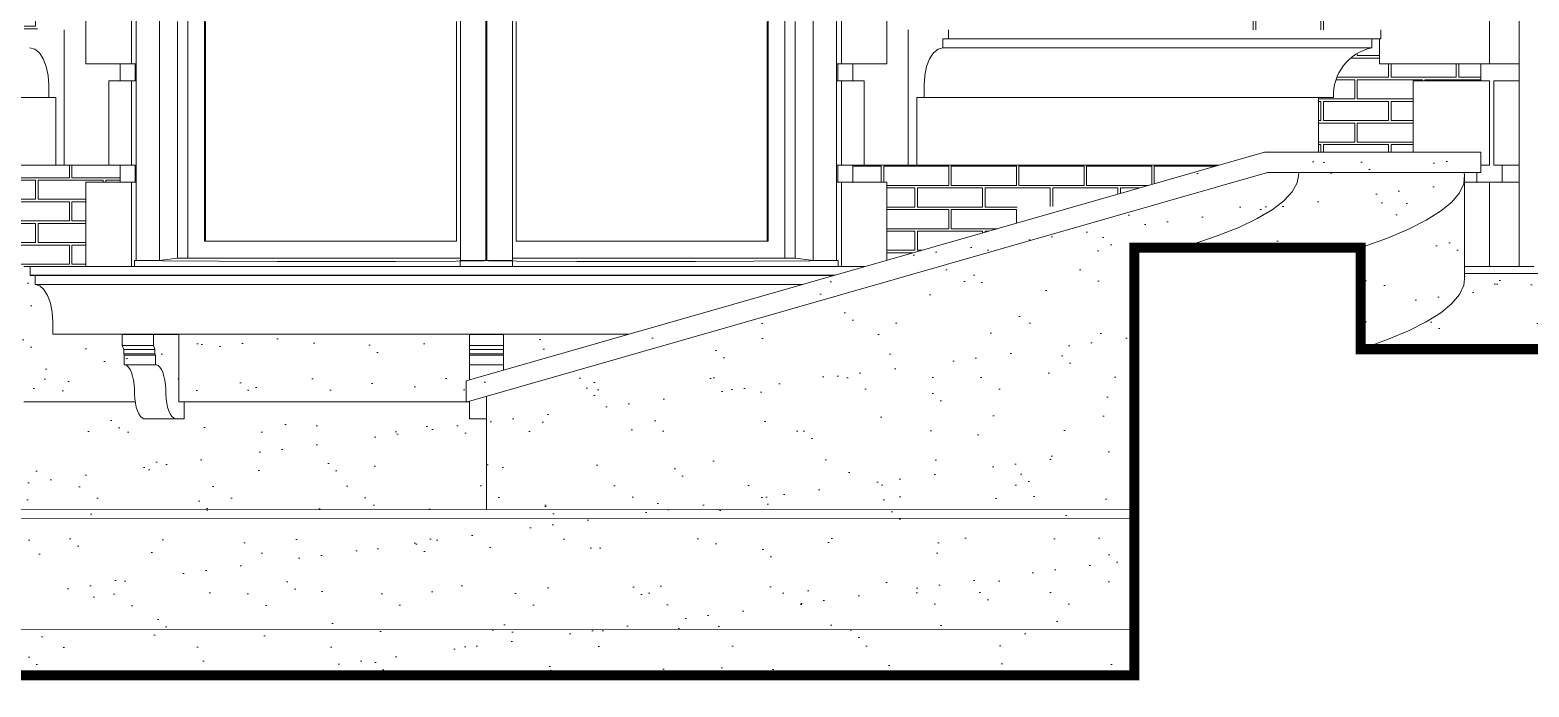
# Model space of a CAD drawing. Header units: millimetres. Extents: x 1177761 to 1329492, y 746793 to 827002.
# Drawn here: x 1205468 to 1209900, y 810481 to 812425 of the extents above; entities that cross this region are included whole.
import ezdxf

# ---------------------------------------------------------------- set-up
doc = ezdxf.new("R2010")
doc.units = ezdxf.units.MM
doc.layers.add('wall', color=5, linetype='Continuous', lineweight=30)

msp = doc.modelspace()

# ---------------------------------------------------------------- hatches: boundary and pattern name
at = {"layer": 'wall', "lineweight": 20, "ltscale": 2}
h = msp.add_hatch(dxfattribs=at)
h.set_pattern_fill('AR18', color=251, scale=20, style=0)
h.set_pattern_definition([(0, (-270908.16, 1431884.34), (100, 64), [192.5, -7.5]), (0, (-271008.16, 1431891.84), (100, 64), [192.5, -7.5]), (90, (-270908.16, 1431884.34), (-100, 64), [-71.5, 56.5]), (90, (-270915.66, 1431884.34), (-100, 64), [-71.5, 56.5])])
h.paths.add_polyline_path([(1205633.5, 811974.8), (1205734.2, 811974.8), (1205734.2, 812024.8), (1205700.7, 812024.8), (1204077.5, 812024.8), (1204040, 812024.8), (1204040, 811974.8), (1204177.5, 811974.8), (1204177.5, 811727.8), (1205633.5, 811727.8)])
h.paths.add_polyline_path([(1204639, 812974.8), (1204673.2, 812974.8), (1204673.2, 813024.8), (1204601.4, 813024.8), (1204601.4, 813274.8), (1204673.2, 813274.8), (1204673.2, 813324.8), (1204639, 813324.8), (1204639, 813574.8), (1204673.2, 813574.8), (1204673.2, 813624.8), (1204601.4, 813624.8), (1204601.4, 813874.8), (1204673.2, 813874.8), (1204673.2, 813924.8), (1204639, 813924.8), (1204639, 814174.8), (1204673.2, 814174.8), (1204673.2, 814224.8), (1204601.4, 814224.8), (1204601.4, 814474.8), (1204673.2, 814474.8), (1204673.2, 814524.8), (1204639, 814524.8), (1204639, 814774.8), (1204673.2, 814774.8), (1204673.2, 814824.8), (1204601.4, 814824.8), (1204601.4, 814924.8), (1204676.6, 814924.8), (1204719.4, 814924.8), (1204719.4, 812424.8), (1204727.9, 812424.8), (1204735.1, 812424.8), (1204735.1, 812442.2), (1204760.1, 812443.7), (1204760.1, 814924.8), (1204787.7, 814924.8), (1204893.4, 814924.8), (1205266.9, 814924.8), (1205408.1, 814924.8), (1205451, 814924.8), (1205451, 812424.8), (1205451.8, 812424.8), (1205490.5, 812424.8), (1205490.5, 812674.8), (1205503, 812674.8), (1205503, 812724.8), (1205490.5, 812724.8), (1205490.5, 812974.8), (1205503, 812974.8), (1205503, 813024.8), (1205490.5, 813024.8), (1205490.5, 813274.8), (1205503, 813274.8), (1205503, 813324.8), (1205490.5, 813324.8), (1205490.5, 813574.8), (1205503, 813574.8), (1205503, 813624.8), (1205490.5, 813624.8), (1205490.5, 813874.8), (1205503, 813874.8), (1205503, 813924.8), (1205490.5, 813924.8), (1205490.5, 814174.8), (1205503, 814174.8), (1205503, 814224.8), (1205490.5, 814224.8), (1205490.5, 814474.8), (1205503, 814474.8), (1205503, 814524.8), (1205490.5, 814524.8), (1205490.5, 814774.8), (1205503, 814774.8), (1205503, 814824.8), (1205490.5, 814824.8), (1205490.5, 814924.8), (1205620.3, 814924.8), (1205633.5, 814924.8), (1205767.9, 814924.8), (1205767.9, 814724.8), (1205782, 814724.8), (1205782, 814999.8), (1203927.2, 814999.8), (1203927.2, 814924.8), (1204177.5, 814924.8), (1204177.5, 814724.8), (1204040, 814724.8), (1204040, 814674.8), (1204077.5, 814674.8), (1204077.5, 814424.8), (1204040, 814424.8), (1204040, 814374.8), (1204177.5, 814374.8), (1204177.5, 814124.8), (1204040, 814124.8), (1204040, 814074.8), (1204077.5, 814074.8), (1204077.5, 813824.8), (1204040, 813824.8), (1204040, 813774.8), (1204177.5, 813774.8), (1204177.5, 813524.8), (1204040, 813524.8), (1204040, 813474.8), (1204077.5, 813474.8), (1204077.5, 813224.8), (1204040, 813224.8), (1204040, 813174.8), (1204177.5, 813174.8), (1204177.5, 812924.8), (1204040, 812924.8), (1204040, 812874.8), (1204077.5, 812874.8), (1204077.5, 812624.8), (1204040, 812624.8), (1204040, 812574.8), (1204177.5, 812574.8), (1204177.5, 812424.8), (1204188, 812424.8), (1204200.9, 812424.8), (1204214.9, 812424.8), (1204229.8, 812424.8), (1204245.7, 812424.8), (1204262.6, 812424.8), (1204280.5, 812424.8), (1204299.4, 812424.8), (1204319.3, 812424.8), (1204340.1, 812424.8), (1204361.9, 812424.8), (1204384.6, 812424.8), (1204408.3, 812424.8), (1204432.9, 812424.8), (1204458.4, 812424.8), (1204484.9, 812424.8), (1204512.2, 812424.8), (1204540.4, 812424.8), (1204569.5, 812424.8), (1204601.4, 812424.8), (1204601.4, 812674.8), (1204673.2, 812674.8), (1204673.2, 812724.8), (1204639, 812724.8)])
h.paths.add_polyline_path([(1205700.7, 814674.8), (1205734.2, 814674.8), (1205734.2, 814724.8), (1205633.5, 814724.8), (1205633.5, 814824.8), (1205620.3, 814824.8), (1205546.3, 814824.8), (1205546.3, 814774.8), (1205555.4, 814774.8), (1205579.4, 814774.8), (1205579.4, 814524.8), (1205555.4, 814524.8), (1205546.3, 814524.8), (1205546.3, 814474.8), (1205620.3, 814474.8), (1205645.3, 814474.8), (1205645.3, 814374.8), (1205734.2, 814374.8), (1205734.2, 814424.8), (1205700.7, 814424.8)], flags=17)
h.paths.add_polyline_path([(1205700.7, 814074.8), (1205734.2, 814074.8), (1205734.2, 814124.8), (1205633.5, 814124.8), (1205633.5, 814224.8), (1205620.3, 814224.8), (1205546.3, 814224.8), (1205546.3, 814174.8), (1205555.4, 814174.8), (1205579.4, 814174.8), (1205579.4, 813924.8), (1205555.4, 813924.8), (1205546.3, 813924.8), (1205546.3, 813874.8), (1205620.3, 813874.8), (1205645.3, 813874.8), (1205645.3, 813774.8), (1205734.2, 813774.8), (1205734.2, 813824.8), (1205700.7, 813824.8)], flags=17)
h.paths.add_polyline_path([(1205700.7, 813474.8), (1205734.2, 813474.8), (1205734.2, 813524.8), (1205633.5, 813524.8), (1205633.5, 813624.8), (1205620.3, 813624.8), (1205546.3, 813624.8), (1205546.3, 813574.8), (1205555.4, 813574.8), (1205579.4, 813574.8), (1205579.4, 813324.8), (1205555.4, 813324.8), (1205546.3, 813324.8), (1205546.3, 813274.8), (1205620.3, 813274.8), (1205645.3, 813274.8), (1205645.3, 813174.8), (1205734.2, 813174.8), (1205734.2, 813224.8), (1205700.7, 813224.8)], flags=17)
h.paths.add_polyline_path([(1205700.7, 812874.8), (1205734.2, 812874.8), (1205734.2, 812924.8), (1205633.5, 812924.8), (1205633.5, 813024.8), (1205620.3, 813024.8), (1205546.3, 813024.8), (1205546.3, 812974.8), (1205555.4, 812974.8), (1205579.4, 812974.8), (1205579.4, 812724.8), (1205555.4, 812724.8), (1205546.3, 812724.8), (1205546.3, 812674.8), (1205620.3, 812674.8), (1205645.3, 812674.8), (1205645.3, 812574.8), (1205734.2, 812574.8), (1205734.2, 812624.8), (1205700.7, 812624.8)], flags=17)
h = msp.add_hatch(dxfattribs=at)
h.set_pattern_fill('AR18', color=251, scale=20, style=0)
h.set_pattern_definition([(0, (-270908.16, 1380789.51), (100, 64), [192.5, -7.5]), (0, (-271008.16, 1380797.01), (100, 64), [192.5, -7.5]), (90, (-270908.16, 1380789.51), (-100, 64), [-71.5, 56.5]), (90, (-270915.66, 1380789.51), (-100, 64), [-71.5, 56.5])])
h.paths.add_polyline_path([(1209557.7, 814074.8), (1209595.2, 814074.8), (1209595.2, 814124.8), (1209457.7, 814124.8), (1209457.7, 814374.8), (1209595.2, 814374.8), (1209595.2, 814424.8), (1209557.7, 814424.8), (1209557.7, 814674.8), (1209595.2, 814674.8), (1209595.2, 814724.8), (1209457.7, 814724.8), (1209457.7, 814924.8), (1209707.4, 814924.8), (1209707.4, 814999.8), (1208537, 814999.8), (1208537, 814999.7), (1208387, 814999.7), (1208461.9, 814924.8), (1208768.8, 814924.8), (1208846.9, 814924.8), (1208874.5, 814924.8), (1208874.5, 814774.7), (1208915.3, 814774.7), (1208915.3, 814924.8), (1208958.3, 814924.8), (1209033.5, 814924.8), (1209033.5, 814824.8), (1208961.7, 814824.8), (1208961.7, 814774.8), (1208995.9, 814774.8), (1208995.9, 814524.8), (1208961.7, 814524.8), (1208961.7, 814474.8), (1209033.5, 814474.8), (1209033.5, 814224.8), (1208961.7, 814224.8), (1208961.7, 814174.8), (1208995.9, 814174.8), (1208995.9, 813924.8), (1208961.7, 813924.8), (1208961.7, 813874.8), (1209033.5, 813874.8), (1209033.5, 813624.8), (1208961.7, 813624.8), (1208961.7, 813574.8), (1208995.9, 813574.8), (1208995.9, 813324.8), (1208961.7, 813324.8), (1208961.7, 813274.8), (1209033.5, 813274.8), (1209033.5, 813024.8), (1208961.7, 813024.8), (1208961.7, 812974.8), (1208995.9, 812974.8), (1208995.9, 812724.8), (1208961.7, 812724.8), (1208961.7, 812674.8), (1209033.5, 812674.8), (1209033.5, 812424.8), (1209035.4, 812424.8), (1209065.4, 812424.8), (1209094.5, 812424.8), (1209122.7, 812424.8), (1209150.1, 812424.8), (1209176.5, 812424.8), (1209202, 812424.8), (1209226.6, 812424.8), (1209250.3, 812424.8), (1209273, 812424.8), (1209294.8, 812424.8), (1209315.6, 812424.8), (1209335.5, 812424.8), (1209354.4, 812424.8), (1209372.3, 812424.8), (1209389.2, 812424.8), (1209405.2, 812424.8), (1209420.1, 812424.8), (1209434, 812424.8), (1209446.9, 812424.8), (1209457.7, 812424.8), (1209457.7, 812574.8), (1209595.2, 812574.8), (1209595.2, 812624.8), (1209557.7, 812624.8), (1209557.7, 812874.8), (1209595.2, 812874.8), (1209595.2, 812924.8), (1209457.7, 812924.8), (1209457.7, 813174.8), (1209595.2, 813174.8), (1209595.2, 813224.8), (1209557.7, 813224.8), (1209557.7, 813474.8), (1209595.2, 813474.8), (1209595.2, 813524.8), (1209457.7, 813524.8), (1209457.7, 813774.8), (1209595.2, 813774.8), (1209595.2, 813824.8), (1209557.7, 813824.8)])
h.paths.add_polyline_path([(1209557.7, 812274.8), (1209757.4, 812274.8), (1209757.4, 812324.8), (1209457.7, 812324.8), (1209457.7, 812398.5), (1209434.9, 812398.5), (1209434.9, 812372.2, 0.369873), (1209322, 812224.8), (1209308.7, 812224.8), (1209296.5, 812224.8), (1209283.3, 812224.8), (1209277.2, 812224.8), (1209277.2, 812063.5), (1209557.7, 812063.5)])
h.paths.add_polyline_path([(1208387, 811902.8), (1208557.4, 811902.8), (1208982.9, 812024.8), (1208089.7, 812024.8), (1208064.7, 812024.8), (1207934.3, 812024.8), (1207900.7, 812024.8), (1207900.7, 811974.8), (1208001.4, 811974.8), (1208001.4, 811743.4), (1208387, 811854)])
h.paths.add_polyline_path([(1208055.4, 812974.8), (1208079.6, 812974.8), (1208088.7, 812974.8), (1208088.7, 813024.8), (1208014.7, 813024.8), (1208001.4, 813024.8), (1208001.4, 812924.8), (1207900.7, 812924.8), (1207900.7, 812874.8), (1207934.3, 812874.8), (1207934.3, 812624.8), (1207900.7, 812624.8), (1207900.7, 812574.8), (1207989.6, 812574.8), (1207989.6, 812674.8), (1208014.7, 812674.8), (1208088.7, 812674.8), (1208088.7, 812724.8), (1208079.6, 812724.8), (1208055.4, 812724.8)], flags=16)
h.paths.add_polyline_path([(1208055.4, 813574.8), (1208079.6, 813574.8), (1208088.7, 813574.8), (1208088.7, 813624.8), (1208014.7, 813624.8), (1208001.4, 813624.8), (1208001.4, 813524.8), (1207900.7, 813524.8), (1207900.7, 813474.8), (1207934.3, 813474.8), (1207934.3, 813224.8), (1207900.7, 813224.8), (1207900.7, 813174.8), (1207989.6, 813174.8), (1207989.6, 813274.8), (1208014.7, 813274.8), (1208088.7, 813274.8), (1208088.7, 813324.8), (1208079.6, 813324.8), (1208055.4, 813324.8)], flags=16)
h.paths.add_polyline_path([(1208055.4, 814174.8), (1208079.6, 814174.8), (1208088.7, 814174.8), (1208088.7, 814224.8), (1208014.7, 814224.8), (1208001.4, 814224.8), (1208001.4, 814124.8), (1207900.7, 814124.8), (1207900.7, 814074.8), (1207934.3, 814074.8), (1207934.3, 813824.8), (1207900.7, 813824.8), (1207900.7, 813774.8), (1207989.6, 813774.8), (1207989.6, 813874.8), (1208014.7, 813874.8), (1208088.7, 813874.8), (1208088.7, 813924.8), (1208079.6, 813924.8), (1208055.4, 813924.8)], flags=16)
h.paths.add_polyline_path([(1208055.4, 814774.8), (1208079.6, 814774.8), (1208088.7, 814774.8), (1208088.7, 814824.8), (1208014.7, 814824.8), (1208001.4, 814824.8), (1208001.4, 814724.8), (1207900.7, 814724.8), (1207900.7, 814674.8), (1207934.3, 814674.8), (1207934.3, 814424.8), (1207900.7, 814424.8), (1207900.7, 814374.8), (1207989.6, 814374.8), (1207989.6, 814474.8), (1208014.7, 814474.8), (1208088.7, 814474.8), (1208088.7, 814524.8), (1208079.6, 814524.8), (1208055.4, 814524.8)], flags=16)
h.paths.add_polyline_path([(1208387, 814999.7), (1208237, 814999.7), (1208237, 814999.8), (1207852.6, 814999.8), (1207852.6, 814924.8), (1207867.1, 814924.8), (1208001.4, 814924.8), (1208014.7, 814924.8), (1208144.5, 814924.8), (1208144.5, 814824.8), (1208132, 814824.8), (1208132, 814774.8), (1208144.5, 814774.8), (1208144.5, 814524.8), (1208132, 814524.8), (1208132, 814474.8), (1208144.5, 814474.8), (1208144.5, 814224.8), (1208132, 814224.8), (1208132, 814174.8), (1208144.5, 814174.8), (1208144.5, 813924.8), (1208132, 813924.8), (1208132, 813874.8), (1208144.5, 813874.8), (1208144.5, 813624.8), (1208132, 813624.8), (1208132, 813574.8), (1208144.5, 813574.8), (1208144.5, 813324.8), (1208132, 813324.8), (1208132, 813274.8), (1208144.5, 813274.8), (1208144.5, 813024.8), (1208132, 813024.8), (1208132, 812974.8), (1208144.5, 812974.8), (1208144.5, 812724.8), (1208132, 812724.8), (1208132, 812674.8), (1208144.5, 812674.8), (1208144.5, 812424.8), (1208183.6, 812424.8), (1208183.6, 814924.8), (1208226.5, 814924.8), (1208312.1, 814924.8)])
h.paths.add_polyline_path([(1208536.1, 812643.8), (1209189.2, 812643.8), (1209189.2, 812881.9), (1208536.1, 812881.9)], flags=25)
h.paths.add_polyline_path([(1208500.1, 814756.1), (1209157.7, 814756.1), (1209157.7, 815007.9), (1208500.1, 815007.9)], flags=9)
h.paths.add_polyline_path([(1208540.5, 811917.6), (1209188.6, 811917.6), (1209188.6, 812151.9), (1208540.5, 812151.9)], flags=9)
h.paths.add_polyline_path([(1208144.6, 813293.6), (1208627.6, 813293.6), (1208627.6, 813518.6), (1208144.6, 813518.6)], flags=9)
at = {"layer": 'wall', "lineweight": 20, "ltscale": 50}
h = msp.add_hatch(dxfattribs=at)
h.set_pattern_fill('AR-SAND', color=250, scale=5, style=0)
h.paths.add_polyline_path([(1216926.3, 811704.6), (1213115.6, 811704.7), (1213115.6, 811480.6), (1216926.3, 811480.6)])
h.paths.add_polyline_path([(1213115.6, 811704.7), (1209709.4, 811704.7), (1209709.4, 811698), (1209709.7, 811697.2), (1209709.4, 811694.5), (1209709.4, 811727.8), (1209402.2, 811727.8), (1209402.2, 811480.6), (1213115.6, 811480.6)])
h.paths.add_polyline_path([(1209709.4, 811997.4), (1209707.4, 812003.5), (1209217.4, 812003.5), (1209218.9, 811999.2), (1209214.5, 811972.5), (1209200, 811945.9), (1209175.4, 811919.4), (1209153.6, 811902.8), (1208775.1, 811902.8), (1208387, 811791.5), (1208387, 811727.8), (1208733, 811727.8), (1208733, 811781.1), (1208872.8, 811781.1), (1209402.2, 811781.1), (1209402.2, 811727.8), (1209709.4, 811727.8)])
h.paths.add_polyline_path([(1208387, 811791.5), (1208298.6, 811766.2), (1208337, 811727.8), (1208387, 811727.8)], flags=17)
h.paths.add_polyline_path([(1208298.6, 811766.2), (1208164.8, 811727.8), (1208337, 811727.8)], flags=17)
h.paths.add_polyline_path([(1208387, 811791.5), (1208387, 811854), (1207947.1, 811727.8), (1208164.8, 811727.8)])
h.paths.add_polyline_path([(1208775.1, 811902.8), (1208557.4, 811902.8), (1208387, 811854), (1208387, 811791.5)], flags=17)
h.paths.add_polyline_path([(1209126.3, 812003.5), (1209707.4, 812003.5), (1209757.4, 812003.5), (1209757.4, 812063.5), (1209117.9, 812063.5), (1208557.4, 811902.8), (1208775.1, 811902.8)])
h.paths.add_polyline_path([(1208540.5, 811917.6), (1209188.6, 811917.6), (1209188.6, 812151.9), (1208540.5, 812151.9)], flags=9)
h = msp.add_hatch(dxfattribs=at)
h.set_pattern_fill('AR-SAND', color=250, scale=5, style=0)
h.paths.add_polyline_path([(1208733, 811727.8), (1208437, 811727.8), (1208387, 811677.8), (1208337, 811727.8), (1208164.8, 811727.8), (1206817.3, 811341.4), (1206817.4, 811006), (1208733, 811006.5)])
h.paths.add_polyline_path([(1208164.8, 811727.8), (1207947.1, 811727.8), (1206757.3, 811386.6), (1206757.3, 811324.8), (1206759.4, 811324.8)])
h.paths.add_polyline_path([(1206817.3, 811274.8), (1206767.5, 811274.8), (1206767.5, 811282), (1206767.5, 811289), (1206767.5, 811298), (1206767.5, 811308.8), (1206767.5, 811324.8), (1206759.4, 811324.8), (1206757.3, 811324.2), (1206757.3, 811324.8), (1206664.4, 811324.8), (1206503.6, 811324.8), (1206344, 811324.8), (1206186.3, 811324.8), (1206031.3, 811324.8), (1205908.3, 811324.8), (1205908.3, 811524.5), (1205833.2, 811524.5), (1205833.2, 811491.6), (1205837.6, 811479.9), (1205837.6, 811466.7), (1205839.1, 811462.8), (1205745.1, 811462.8), (1205745.1, 811479.9), (1205740.6, 811491.6), (1205740.6, 811524.8), (1205720, 811524.8), (1205673.2, 811524.8), (1205626.9, 811524.8), (1205580.9, 811524.8), (1205535.4, 811524.8), (1205535.4, 811561.7), (1205533.6, 811590.3), (1205528.4, 811616.9), (1205520.1, 811639.8), (1205509.3, 811657.4), (1205496.7, 811668.4), (1205483.2, 811672.2), (1205483.2, 811698.5), (1205468.3, 811698.5), (1205468.3, 811724.8), (1205449.6, 811724.8), (1205316.7, 811724.8), (1205190.1, 811724.8), (1205070.1, 811724.8), (1204957.3, 811724.8), (1204852.2, 811724.8), (1204755.1, 811724.8), (1204666.5, 811724.8), (1204586.8, 811724.8), (1204516.2, 811724.8), (1204455, 811724.8), (1204415.6, 811724.8), (1204415.6, 811324.8), (1204455, 811324.8), (1204516.2, 811324.8), (1204586.8, 811324.8), (1204666.5, 811324.8), (1204755.1, 811324.8), (1204852.2, 811324.8), (1204957.3, 811324.8), (1205070.1, 811324.8), (1205117.2, 811324.8), (1205117.2, 811024.8), (1205011.1, 811024.8), (1205011.1, 811324.8), (1204957.3, 811324.8), (1204852.2, 811324.8), (1204755.1, 811324.8), (1204666.5, 811324.8), (1204586.8, 811324.8), (1204516.2, 811324.8), (1204455, 811324.8), (1204415.6, 811324.8), (1204415.6, 810979.8), (1204461.2, 810983.6), (1204542.7, 810989.2), (1204630.1, 810994), (1204722.4, 810998.1), (1204818.9, 811001.3), (1204918.5, 811003.7), (1205020.4, 811005.3), (1205072, 811005.6), (1206817.4, 811006)])
h.paths.add_polyline_path([(1205882.3, 811289), (1205878.3, 811298), (1205874.8, 811308.8), (1205872.2, 811320.9), (1205870.4, 811334), (1205869.5, 811347.8), (1205869.5, 811354.8), (1205869.5, 811361.8), (1205868.5, 811375.6), (1205866.7, 811388.8), (1205864.1, 811400.9), (1205860.6, 811411.6), (1205856.6, 811420.6), (1205852, 811427.6), (1205847, 811432.4), (1205841.8, 811434.8), (1205751.9, 811434.8), (1205759.5, 811427.6), (1205764.1, 811420.6), (1205768.1, 811411.6), (1205771.5, 811400.9), (1205774.2, 811388.8), (1205776, 811375.6), (1205776.9, 811361.8), (1205776.9, 811354.8), (1205776.9, 811347.8), (1205777.8, 811334), (1205779.7, 811320.9), (1205782.3, 811308.8), (1205785.7, 811298), (1205789.8, 811289), (1205794.4, 811282), (1205799.4, 811277.3), (1205804.6, 811274.8), (1205894.4, 811274.8), (1205886.9, 811282)], flags=16)
h.paths.add_polyline_path([(1205117.2, 811324.8), (1205070.1, 811324.8), (1205011.1, 811324.8), (1205011.1, 811024.8), (1205117.2, 811024.8)], flags=17)
h.paths.add_polyline_path([(1208733, 810846), (1208733, 810980.3), (1205156.7, 810981.2), (1205111.5, 810980.9), (1205022.4, 810979.5), (1204935.7, 810977.2), (1204852.3, 810974.1), (1204773.4, 810970.2), (1204699.9, 810965.5), (1204632.7, 810960.2), (1204572.5, 810954.3), (1204520.2, 810947.8), (1204476.3, 810940.9), (1204441.4, 810933.6), (1204416, 810925.9), (1204415.6, 810925.8), (1204415.6, 810595.5), (1204425.3, 810599.4), (1204454.9, 810607), (1204494, 810614.2), (1204542.1, 810621), (1204598.6, 810627.3), (1204662.8, 810633), (1204734, 810638), (1204811.1, 810642.3), (1204893.2, 810645.9), (1204979.4, 810648.6), (1205068.5, 810650.4), (1205159.3, 810651.4), (1205205.1, 810651.4), (1208733, 810650.5)])
h.paths.add_polyline_path([(1208733, 810650.5), (1205205.1, 810651.4), (1205159.3, 810651.4), (1205068.5, 810650.4), (1204979.4, 810648.6), (1204893.2, 810645.9), (1204811.1, 810642.3), (1204734, 810638), (1204662.8, 810633), (1204598.6, 810627.3), (1204542.1, 810621), (1204494, 810614.2), (1204454.9, 810607), (1204425.3, 810599.4), (1204415.6, 810595.5), (1204415.6, 810516.1), (1208733, 810516.2)])
h.paths.add_polyline_path([(1204400.6, 810898.5), (1204394.4, 810910.2), (1204400.2, 810918.1), (1204415.6, 810925.8), (1204415.6, 810979.8), (1204386.3, 810977.4), (1204318.8, 810970.5), (1204259.2, 810963.1), (1204208.2, 810955.3), (1204166.3, 810947), (1204133.9, 810938.4), (1204111.2, 810929.6), (1204098.5, 810920.6), (1204095.9, 810911.6), (1204100.6, 810906.1), (1204100.6, 810845.9), (1204400.6, 810845.9)], flags=17)
h.paths.add_polyline_path([(1204699.9, 810965.5), (1204773.4, 810970.2), (1204852.3, 810974.1), (1204935.7, 810977.2), (1205022.4, 810979.5), (1205111.5, 810980.9), (1205156.7, 810981.2), (1208733, 810980.3), (1208733, 811006.5), (1205072, 811005.6), (1205020.4, 811005.3), (1204918.5, 811003.7), (1204818.9, 811001.3), (1204722.4, 810998.1), (1204630.1, 810994), (1204542.7, 810989.2), (1204461.2, 810983.6), (1204415.6, 810979.8), (1204415.6, 810925.8), (1204441.4, 810933.6), (1204476.3, 810940.9), (1204520.2, 810947.8), (1204572.5, 810954.3), (1204632.7, 810960.2)])
h.paths.add_polyline_path([(1204415.6, 811324.8), (1204403.6, 811324.8), (1203927.2, 811324.8), (1203927.2, 810849.3), (1202651.6, 810850), (1202651.6, 810496.3), (1204100.6, 810496.3), (1204100.6, 810845.9), (1204100.6, 810906.1), (1204095.9, 810911.6), (1204098.5, 810920.6), (1204111.2, 810929.6), (1204133.9, 810938.4), (1204166.3, 810947), (1204208.2, 810955.3), (1204259.2, 810963.1), (1204318.8, 810970.5), (1204386.3, 810977.4), (1204415.6, 810979.8)])
h.paths.add_polyline_path([(1204415.6, 811724.8), (1204403.6, 811724.8), (1204362.1, 811724.8), (1204348.4, 811724.8), (1204177.5, 811724.8), (1203927.2, 811724.8), (1203927.2, 811324.8), (1204403.6, 811324.8), (1204415.6, 811324.8)])
h.paths.add_polyline_path([(1203927.2, 811554.8), (1202651.6, 811554.8), (1202651.6, 810850), (1203927.2, 810849.3)])
h.paths.add_polyline_path([(1203927.2, 811704.8), (1202651.6, 811704.8), (1202651.6, 811554.8), (1203927.2, 811554.8)])
h.paths.add_polyline_path([(1202651.6, 811727.8), (1202641.5, 811727.8), (1202641.5, 811056.8), (1202581.6, 811056.8), (1202581.6, 810654.8), (1202651.6, 810654.8)])
h.paths.add_polyline_path([(1207239.2, 811524.8), (1207226.9, 811524.8), (1207176.1, 811524.8), (1207125.1, 811524.8), (1207074, 811524.8), (1207022.8, 811524.8), (1206971.6, 811524.8), (1206920.3, 811524.8), (1206867.5, 811524.8), (1206867.5, 811491.6), (1206867.5, 811479.9), (1206867.5, 811466.7), (1206867.5, 811462.8), (1206867.5, 811434.8), (1206867.5, 811432.4), (1206867.5, 811427.6), (1206867.5, 811420.6), (1206867.5, 811418.2)], flags=17)
h.paths.add_polyline_path([(1206767.5, 811462.8), (1206767.5, 811466.7), (1206767.5, 811479.9), (1206767.5, 811491.6), (1206767.5, 811524.8), (1206766.2, 811524.8), (1206714.9, 811524.8), (1206663.6, 811524.8), (1206612.3, 811524.8), (1206561.1, 811524.8), (1206510.1, 811524.8), (1206459.1, 811524.8), (1206408.2, 811524.8), (1206357.5, 811524.8), (1206307, 811524.8), (1206256.7, 811524.8), (1206206.5, 811524.8), (1206156.6, 811524.8), (1206106.9, 811524.8), (1206057.4, 811524.8), (1206008.3, 811524.8), (1205959.4, 811524.8), (1205910.8, 811524.8), (1205908.3, 811524.8), (1205908.3, 811324.8), (1205923.8, 811324.8), (1206031.3, 811324.8), (1206186.3, 811324.8), (1206344, 811324.8), (1206503.6, 811324.8), (1206664.4, 811324.8), (1206757.3, 811324.8), (1206757.3, 811386.6), (1206767.5, 811389.6), (1206767.5, 811400.9), (1206767.5, 811411.6), (1206767.5, 811420.6), (1206767.5, 811427.6), (1206767.5, 811432.4), (1206767.5, 811434.8)], flags=17)
h.paths.add_polyline_path([(1208505.4, 811289), (1208505.4, 811531.4)], flags=16)
h.paths.add_polyline_path([(1202749, 810849.6), (1203857.5, 810849.6), (1203843.7, 810849.6), (1202735.1, 810849.6)], flags=16)

# ---------------------------------------------------------------- linework, layer by layer
at = {"layer": 'wall', "color": 250, "lineweight": 20, "ltscale": 50}
for p, q in [((1205782, 814999.8), (1205782, 811743.6)), ((1206740.4, 814999.8), (1206740.4, 811743.6)), ((1206894.2, 811743.6), (1206894.2, 814999.8)), ((1207852.6, 811743.6), (1207852.6, 814999.8)), ((1205850.8, 811742.7), (1205850.8, 814924.8)), ((1206816, 811742.8), (1206816, 814924.8)), ((1206816.1, 814924.8), (1206816.1, 811749.8)), ((1206818.5, 811749.8), (1206818.5, 814924.8)), ((1206818.6, 814924.8), (1206818.6, 811742.8)), ((1207783.8, 814924.8), (1207783.8, 811742.7)), ((1205935, 814899.8), (1205935, 811749.8)), ((1207699.7, 811749.8), (1207699.7, 814899.8)), ((1205984, 811799.8), (1205984, 814074.8)), ((1207650.6, 814074.8), (1207650.6, 811799.8)), ((1205633.5, 812324.8), (1205633.5, 812574.8)), ((1205767.9, 812324.8), (1205767.9, 812574.8)), ((1207867.1, 812324.8), (1207867.1, 812574.8)), ((1208001.4, 812324.8), (1208001.4, 812574.8)), ((1209782.7, 812324.8), (1209782.7, 812574.8)), ((1209870.4, 812324.8), (1209870.4, 812574.8)), ((1205904.3, 812449.8), (1205904.3, 811749.8)), ((1205986.9, 812449.8), (1205986.9, 811799.8)), ((1206728.9, 812449.8), (1206728.9, 811799.8)), ((1206905.7, 811799.8), (1206905.7, 812449.8)), ((1207647.7, 811799.8), (1207647.7, 812449.8)), ((1207730.3, 811749.8), (1207730.3, 812449.8)), ((1208183.1, 812398.5), (1208167.2, 812398.5)), ((1208167.2, 812398.5), (1208167.2, 812372.2)), ((1208183.1, 812424.8), (1208183.1, 812398.5)), ((1208228.7, 812398.5), (1208183.1, 812398.5)), ((1208273.8, 812398.5), (1208228.7, 812398.5)), ((1208318.3, 812398.5), (1208273.8, 812398.5)), ((1208362.2, 812398.5), (1208318.3, 812398.5)), ((1208405.5, 812398.5), (1208362.2, 812398.5)), ((1208448.2, 812398.5), (1208405.5, 812398.5)), ((1208490.3, 812398.5), (1208448.2, 812398.5)), ((1208531.7, 812398.5), (1208490.3, 812398.5)), ((1208572.5, 812398.5), (1208531.7, 812398.5)), ((1208612.6, 812398.5), (1208572.5, 812398.5)), ((1208652, 812398.5), (1208612.6, 812398.5)), ((1208690.7, 812398.5), (1208652, 812398.5)), ((1208728.6, 812398.5), (1208690.7, 812398.5)), ((1208765.8, 812398.5), (1208728.6, 812398.5)), ((1208802.3, 812398.5), (1208765.8, 812398.5)), ((1208838, 812398.5), (1208802.3, 812398.5)), ((1208873, 812398.5), (1208838, 812398.5)), ((1208907.1, 812398.5), (1208873, 812398.5)), ((1208940.4, 812398.5), (1208907.1, 812398.5)), ((1208972.9, 812398.5), (1208940.4, 812398.5)), ((1209004.6, 812398.5), (1208972.9, 812398.5)), ((1209035.4, 812398.5), (1209004.6, 812398.5)), ((1209065.4, 812398.5), (1209035.4, 812398.5)), ((1209094.5, 812398.5), (1209065.4, 812398.5)), ((1209122.7, 812398.5), (1209094.5, 812398.5)), ((1209150.1, 812398.5), (1209122.7, 812398.5)), ((1209176.5, 812398.5), (1209150.1, 812398.5)), ((1209202, 812398.5), (1209176.5, 812398.5)), ((1209226.6, 812398.5), (1209202, 812398.5)), ((1209250.3, 812398.5), (1209226.6, 812398.5)), ((1209273, 812398.5), (1209250.3, 812398.5)), ((1209294.8, 812398.5), (1209273, 812398.5)), ((1209315.6, 812398.5), (1209294.8, 812398.5)), ((1209335.5, 812398.5), (1209315.6, 812398.5)), ((1209354.4, 812398.5), (1209335.5, 812398.5)), ((1209372.3, 812398.5), (1209354.4, 812398.5)), ((1209389.2, 812398.5), (1209372.3, 812398.5)), ((1209405.2, 812398.5), (1209389.2, 812398.5)), ((1209420.1, 812398.5), (1209405.2, 812398.5)), ((1209434, 812398.5), (1209420.1, 812398.5)), ((1209446.9, 812398.5), (1209434, 812398.5)), ((1209458.8, 812398.5), (1209446.9, 812398.5)), ((1209457.7, 812324.8), (1209457.7, 812398.5)), ((1209461.9, 812398.5), (1209458.8, 812398.5)), ((1205467.8, 812372.2), (1205482.2, 812368.4)), ((1205482.2, 812368.4), (1205495.7, 812357.4)), ((1205495.7, 812357.4), (1205507.2, 812339.8)), ((1208139.3, 812357.4), (1208127.7, 812339.8)), ((1208152.7, 812368.4), (1208139.3, 812357.4)), ((1208167.2, 812372.2), (1208152.7, 812368.4)), ((1208212.2, 812372.2), (1208167.2, 812372.2)), ((1208256.8, 812372.2), (1208212.2, 812372.2)), ((1208300.8, 812372.2), (1208256.8, 812372.2)), ((1208344.2, 812372.2), (1208300.8, 812372.2)), ((1208387, 812372.2), (1208344.2, 812372.2)), ((1208429.2, 812372.2), (1208387, 812372.2)), ((1208470.8, 812372.2), (1208429.2, 812372.2)), ((1208511.7, 812372.2), (1208470.8, 812372.2)), ((1208552, 812372.2), (1208511.7, 812372.2)), ((1208591.6, 812372.2), (1208552, 812372.2)), ((1208630.5, 812372.2), (1208591.6, 812372.2)), ((1208668.8, 812372.2), (1208630.5, 812372.2)), ((1208706.3, 812372.2), (1208668.8, 812372.2)), ((1208743.1, 812372.2), (1208706.3, 812372.2)), ((1208779.1, 812372.2), (1208743.1, 812372.2)), ((1208814.4, 812372.2), (1208779.1, 812372.2)), ((1208848.9, 812372.2), (1208814.4, 812372.2)), ((1208882.7, 812372.2), (1208848.9, 812372.2)), ((1208915.6, 812372.2), (1208882.7, 812372.2)), ((1208947.7, 812372.2), (1208915.6, 812372.2)), ((1208979.1, 812372.2), (1208947.7, 812372.2)), ((1209009.5, 812372.2), (1208979.1, 812372.2)), ((1209039.1, 812372.2), (1209009.5, 812372.2)), ((1209067.9, 812372.2), (1209039.1, 812372.2)), ((1209095.8, 812372.2), (1209067.9, 812372.2)), ((1209122.8, 812372.2), (1209095.8, 812372.2)), ((1209148.9, 812372.2), (1209122.8, 812372.2)), ((1209174.2, 812372.2), (1209148.9, 812372.2)), ((1209198.5, 812372.2), (1209174.2, 812372.2)), ((1209221.9, 812372.2), (1209198.5, 812372.2)), ((1209244.3, 812372.2), (1209221.9, 812372.2)), ((1209265.9, 812372.2), (1209244.3, 812372.2)), ((1209286.5, 812372.2), (1209265.9, 812372.2)), ((1209306.1, 812372.2), (1209286.5, 812372.2)), ((1209324.8, 812372.2), (1209306.1, 812372.2)), ((1209342.5, 812372.2), (1209324.8, 812372.2)), ((1209359.2, 812372.2), (1209342.5, 812372.2)), ((1209374.9, 812372.2), (1209359.2, 812372.2)), ((1209389.7, 812372.2), (1209374.9, 812372.2)), ((1209403.5, 812372.2), (1209389.7, 812372.2)), ((1209416.2, 812372.2), (1209403.5, 812372.2)), ((1209428, 812372.2), (1209416.2, 812372.2)), ((1209434.9, 812372.2), (1209428, 812372.2)), ((1205507.2, 812339.8), (1205516.1, 812316.9)), ((1205516.1, 812316.9), (1205521.7, 812290.3)), ((1205633.5, 812324.8), (1205767.9, 812324.8)), ((1205734.2, 812324.8), (1205779, 812324.8)), ((1205734.2, 812274.8), (1205734.2, 812324.8)), ((1205767.9, 812324.8), (1205779, 812324.8)), ((1205779, 812324.8), (1205782, 812324.8)), ((1205779, 812274.8), (1205779, 812324.8)), ((1207856, 812324.8), (1207852.6, 812324.8)), ((1207900.7, 812324.8), (1207856, 812324.8)), ((1207856, 812274.8), (1207856, 812324.8)), ((1207867.1, 812324.8), (1207856, 812324.8)), ((1208001.4, 812324.8), (1207867.1, 812324.8)), ((1207900.7, 812274.8), (1207900.7, 812324.8)), ((1208118.8, 812316.9), (1208113.3, 812290.3)), ((1208127.7, 812339.8), (1208118.8, 812316.9)), ((1209457.7, 812324.8), (1209782.7, 812324.8)), ((1209757.4, 812274.8), (1209757.4, 812324.8)), ((1209782.7, 812324.8), (1209870.4, 812324.8)), ((1209870.4, 812274.8), (1209870.4, 812324.8)), ((1205521.7, 812290.3), (1205523.6, 812261.7)), ((1205700.7, 812274.8), (1205767.9, 812274.8)), ((1205700.7, 812024.8), (1205700.7, 812274.8)), ((1205767.9, 812274.8), (1205782, 812274.8)), ((1205767.9, 812024.8), (1205767.9, 812274.8)), ((1207867.1, 812274.8), (1207852.6, 812274.8)), ((1207934.3, 812274.8), (1207867.1, 812274.8)), ((1207867.1, 812024.8), (1207867.1, 812274.8)), ((1207934.3, 812024.8), (1207934.3, 812274.8)), ((1208113.3, 812290.3), (1208111.4, 812261.7)), ((1209557.7, 812274.8), (1209782.7, 812274.8)), ((1209557.7, 812063.5), (1209557.7, 812274.8)), ((1209782.7, 812024.8), (1209782.7, 812274.8)), ((1209795.4, 812274.8), (1209870.4, 812274.8)), ((1209795.4, 812024.8), (1209795.4, 812274.8)), ((1209870.4, 812024.8), (1209870.4, 812274.8)), ((1205437.7, 812224.8), (1205480.4, 812224.8)), ((1205480.4, 812224.8), (1205523.6, 812224.8)), ((1205523.6, 812261.7), (1205523.6, 812224.8)), ((1205523.6, 812224.8), (1205544.8, 812224.8)), ((1205523.6, 812224.8), (1205544.4, 812224.8)), ((1208111.4, 812224.8), (1208090.1, 812224.8)), ((1208111.4, 812261.7), (1208111.4, 812224.8)), ((1208154.6, 812224.8), (1208111.4, 812224.8)), ((1208197.3, 812224.8), (1208154.6, 812224.8)), ((1208239.4, 812224.8), (1208197.3, 812224.8)), ((1208281, 812224.8), (1208239.4, 812224.8)), ((1208322.1, 812224.8), (1208281, 812224.8)), ((1208362.5, 812224.8), (1208322.1, 812224.8)), ((1208402.4, 812224.8), (1208362.5, 812224.8)), ((1208441.6, 812224.8), (1208402.4, 812224.8)), ((1208480.3, 812224.8), (1208441.6, 812224.8)), ((1208518.2, 812224.8), (1208480.3, 812224.8)), ((1208555.6, 812224.8), (1208518.2, 812224.8)), ((1208592.2, 812224.8), (1208555.6, 812224.8)), ((1208628.2, 812224.8), (1208592.2, 812224.8)), ((1208663.5, 812224.8), (1208628.2, 812224.8)), ((1208698, 812224.8), (1208663.5, 812224.8)), ((1208731.8, 812224.8), (1208698, 812224.8)), ((1208764.9, 812224.8), (1208731.8, 812224.8)), ((1208797.3, 812224.8), (1208764.9, 812224.8)), ((1208828.8, 812224.8), (1208797.3, 812224.8)), ((1208859.6, 812224.8), (1208828.8, 812224.8)), ((1208889.7, 812224.8), (1208859.6, 812224.8)), ((1208918.9, 812224.8), (1208889.7, 812224.8)), ((1208947.3, 812224.8), (1208918.9, 812224.8)), ((1208974.8, 812224.8), (1208947.3, 812224.8)), ((1209001.6, 812224.8), (1208974.8, 812224.8)), ((1209027.5, 812224.8), (1209001.6, 812224.8)), ((1209052.5, 812224.8), (1209027.5, 812224.8)), ((1209076.7, 812224.8), (1209052.5, 812224.8)), ((1209100, 812224.8), (1209076.7, 812224.8)), ((1209122.4, 812224.8), (1209100, 812224.8)), ((1209144, 812224.8), (1209122.4, 812224.8)), ((1209164.6, 812224.8), (1209144, 812224.8)), ((1209184.4, 812224.8), (1209164.6, 812224.8)), ((1209203.2, 812224.8), (1209184.4, 812224.8)), ((1209221.1, 812224.8), (1209203.2, 812224.8)), ((1209238, 812224.8), (1209221.1, 812224.8)), ((1209254.1, 812224.8), (1209238, 812224.8)), ((1209269.2, 812224.8), (1209254.1, 812224.8)), ((1209283.3, 812224.8), (1209269.2, 812224.8)), ((1209296.5, 812224.8), (1209283.3, 812224.8)), ((1209308.7, 812224.8), (1209296.5, 812224.8)), ((1209320, 812224.8), (1209308.7, 812224.8)), ((1209322, 812224.8), (1209320, 812224.8)), ((1206757.3, 811386.6), (1209117.9, 812063.5)), ((1209117.9, 812063.5), (1209757.4, 812063.5)), ((1209757.4, 812063.5), (1209757.4, 812003.5)), ((1204077.5, 812024.8), (1205700.7, 812024.8)), ((1205700.7, 812024.8), (1205767.9, 812024.8)), ((1205734.2, 811974.8), (1205734.2, 812024.8)), ((1205767.9, 812024.8), (1205782, 812024.8)), ((1205779, 811974.8), (1205779, 812024.8)), ((1206757.3, 811324.2), (1209126.3, 812003.5)), ((1207867.1, 812024.8), (1207852.6, 812024.8)), ((1207856, 811974.8), (1207856, 812024.8)), ((1207934.3, 812024.8), (1207867.1, 812024.8)), ((1207900.7, 811974.8), (1207900.7, 812024.8)), ((1207934.3, 812024.8), (1208982.9, 812024.8)), ((1209126.3, 812003.5), (1209707.4, 812003.5)), ((1209214.5, 811972.5), (1209218.9, 811999.2)), ((1209217.4, 812003.5), (1209218.9, 811999.2)), ((1209706.7, 811970.1), (1209709.4, 811997.4)), ((1209707.4, 812003.5), (1209709.4, 811997.4)), ((1209757.4, 812003.5), (1209707.4, 812003.5)), ((1209709.4, 811997.4), (1209709.4, 811694.5)), ((1209745.2, 811974.8), (1209745.2, 812003.5)), ((1209757.4, 812024.8), (1209782.7, 812024.8)), ((1209757.4, 812024.8), (1209782.7, 812024.8)), ((1209795.4, 812024.8), (1209820.4, 812024.8)), ((1209820.4, 812024.8), (1209870.4, 812024.8)), ((1209820.4, 811974.8), (1209820.4, 812024.8)), ((1209870.4, 811974.8), (1209870.4, 812024.8)), ((1205633.5, 811974.8), (1205767.9, 811974.8)), ((1205633.5, 811724.8), (1205633.5, 811974.8)), ((1205767.9, 811974.8), (1205779, 811974.8)), ((1205767.9, 811724.8), (1205767.9, 811974.8)), ((1205779, 811974.8), (1205782, 811974.8)), ((1207856, 811974.8), (1207852.6, 811974.8)), ((1207867.1, 811974.8), (1207856, 811974.8)), ((1208001.4, 811974.8), (1207867.1, 811974.8)), ((1207867.1, 811724.8), (1207867.1, 811974.8)), ((1208001.4, 811743.4), (1208001.4, 811974.8)), ((1209200, 811945.9), (1209214.5, 811972.5)), ((1209694, 811942.9), (1209706.7, 811970.1)), ((1209709.4, 811974.8), (1209782.7, 811974.8)), ((1209782.7, 811974.8), (1209870.4, 811974.8)), ((1209782.7, 811724.8), (1209782.7, 811974.8)), ((1209870.4, 811724.8), (1209870.4, 811974.8)), ((1209140.8, 811893.1), (1209175.4, 811919.4)), ((1209175.4, 811919.4), (1209200, 811945.9)), ((1209638.6, 811888.8), (1209671.3, 811915.8)), ((1209671.3, 811915.8), (1209694, 811942.9)), ((1209041.8, 811841), (1209096.2, 811866.9)), ((1209096.2, 811866.9), (1209140.8, 811893.1)), ((1209595.9, 811862), (1209638.6, 811888.8)), ((1208977.6, 811815.5), (1209041.8, 811841)), ((1209481.3, 811809.3), (1209543.5, 811835.5)), ((1209543.5, 811835.5), (1209595.9, 811862)), ((1206728.9, 811799.8), (1205984, 811799.8)), ((1207650.6, 811799.8), (1206905.7, 811799.8)), ((1208903.8, 811790.3), (1208977.6, 811815.5)), ((1209409.5, 811783.4), (1209481.3, 811809.3)), ((1205782, 811743.6), (1205777.4, 811743.1)), ((1205777.4, 811743.1), (1205860.3, 811742)), ((1205777.4, 811724.8), (1205777.4, 811743.1)), ((1205850.8, 811742.7), (1205782, 811743.6)), ((1205858.2, 811743.7), (1205850.8, 811742.7)), ((1205904.3, 811749.8), (1205858.2, 811743.7)), ((1205860.3, 811742), (1206027.5, 811740.5)), ((1205935, 811749.8), (1205904.3, 811749.8)), ((1205935, 811749.8), (1206740.4, 811749.8)), ((1206027.5, 811740.5), (1206198.8, 811739.7)), ((1206198.8, 811739.7), (1206373.3, 811739.6)), ((1206373.3, 811739.6), (1206550, 811740.1)), ((1206550, 811740.1), (1206728, 811741.3)), ((1206728, 811741.3), (1206894.5, 811743)), ((1206740.4, 811743.6), (1206740.1, 811743)), ((1206740.1, 811743), (1206906.6, 811741.3)), ((1206740.1, 811724.8), (1206740.1, 811743)), ((1206816, 811742.8), (1206740.4, 811743.6)), ((1206816.1, 811743.8), (1206816, 811742.8)), ((1206817.1, 811749.8), (1206816.1, 811749.8)), ((1206816.1, 811749.8), (1206816.1, 811743.8)), ((1206818.5, 811749.8), (1206817.1, 811749.8)), ((1206818.6, 811743.8), (1206818.5, 811749.8)), ((1206818.6, 811742.8), (1206818.6, 811743.8)), ((1206894.2, 811743.6), (1206818.6, 811742.8)), ((1206894.2, 811749.8), (1207699.7, 811749.8)), ((1206894.5, 811743), (1206894.2, 811743.6)), ((1206894.5, 811724.8), (1206894.5, 811743)), ((1206906.6, 811741.3), (1207084.6, 811740.1)), ((1207084.6, 811740.1), (1207261.3, 811739.6)), ((1207261.3, 811739.6), (1207435.8, 811739.7)), ((1207435.8, 811739.7), (1207607.1, 811740.5)), ((1207607.1, 811740.5), (1207774.3, 811742)), ((1207730.3, 811749.8), (1207699.7, 811749.8)), ((1207776.4, 811743.7), (1207730.3, 811749.8)), ((1207774.3, 811742), (1207857.2, 811743.1)), ((1207783.8, 811742.7), (1207776.4, 811743.7)), ((1207852.6, 811743.6), (1207783.8, 811742.7)), ((1207857.2, 811743.1), (1207852.6, 811743.6)), ((1207857.2, 811724.8), (1207857.2, 811743.1)), ((1205468.3, 811724.8), (1205449.6, 811724.8)), ((1205468.3, 811724.8), (1205542.7, 811724.8)), ((1205468.3, 811724.8), (1205468.3, 811698.5)), ((1205468.3, 811724.8), (1205473.7, 811724.8)), ((1205468.3, 811699.8), (1205542.7, 811699.8)), ((1205468.3, 811698.5), (1205516.1, 811698.5)), ((1205483.2, 811698.5), (1205483.2, 811672.2)), ((1205516.1, 811698.5), (1205564.5, 811698.5)), ((1205542.7, 811724.8), (1205696, 811724.8)), ((1205542.7, 811699.8), (1205696, 811699.8)), ((1205564.5, 811698.5), (1205613.3, 811698.5)), ((1205613.3, 811698.5), (1205662.5, 811698.5)), ((1205662.5, 811698.5), (1205712.1, 811698.5)), ((1205696, 811724.8), (1205853.2, 811724.8)), ((1205696, 811699.8), (1205853.2, 811699.8)), ((1205712.1, 811698.5), (1205762.1, 811698.5)), ((1205762.1, 811698.5), (1205812.6, 811698.5)), ((1205812.6, 811698.5), (1205863.3, 811698.5)), ((1205853.2, 811724.8), (1206013.8, 811724.8)), ((1205853.2, 811699.8), (1206013.8, 811699.8)), ((1205863.3, 811698.5), (1205914.4, 811698.5)), ((1205914.4, 811698.5), (1205965.9, 811698.5)), ((1205965.9, 811698.5), (1206017.6, 811698.5)), ((1206013.8, 811724.8), (1206177.3, 811724.8)), ((1206013.8, 811699.8), (1206177.3, 811699.8)), ((1206017.6, 811698.5), (1206069.6, 811698.5)), ((1206069.6, 811698.5), (1206121.9, 811698.5)), ((1206121.9, 811698.5), (1206174.5, 811698.5)), ((1206174.5, 811698.5), (1206227.3, 811698.5)), ((1206177.3, 811724.8), (1206343, 811724.8)), ((1206177.3, 811699.8), (1206343, 811699.8)), ((1206227.3, 811698.5), (1206280.3, 811698.5)), ((1206280.3, 811698.5), (1206333.4, 811698.5)), ((1206333.4, 811698.5), (1206386.8, 811698.5)), ((1206343, 811724.8), (1206510.3, 811724.8)), ((1206343, 811699.8), (1206510.3, 811699.8)), ((1206386.8, 811698.5), (1206440.3, 811698.5)), ((1206440.3, 811698.5), (1206494, 811698.5)), ((1206494, 811698.5), (1206547.7, 811698.5)), ((1206510.3, 811724.8), (1206678.8, 811724.8)), ((1206510.3, 811699.8), (1206678.8, 811699.8)), ((1206547.7, 811698.5), (1206601.6, 811698.5)), ((1206601.6, 811698.5), (1206655.5, 811698.5)), ((1206655.5, 811698.5), (1206709.5, 811698.5)), ((1206678.8, 811724.8), (1206847.7, 811724.8)), ((1206678.8, 811699.8), (1206847.7, 811699.8)), ((1206709.5, 811698.5), (1206763.5, 811698.5)), ((1206763.5, 811698.5), (1206817.6, 811698.5)), ((1206817.6, 811698.5), (1206871.6, 811698.5)), ((1206847.7, 811724.8), (1207016.5, 811724.8)), ((1206847.7, 811699.8), (1207016.5, 811699.8)), ((1206871.6, 811698.5), (1206925.7, 811698.5)), ((1206925.7, 811698.5), (1206979.7, 811698.5)), ((1206979.7, 811698.5), (1207033.6, 811698.5)), ((1207016.5, 811724.8), (1207184.7, 811724.8)), ((1207016.5, 811699.8), (1207184.7, 811699.8)), ((1207033.6, 811698.5), (1207087.5, 811698.5)), ((1207087.5, 811698.5), (1207141.2, 811698.5)), ((1207141.2, 811698.5), (1207194.9, 811698.5)), ((1207184.7, 811724.8), (1207351.5, 811724.8)), ((1207184.7, 811699.8), (1207351.5, 811699.8)), ((1207194.9, 811698.5), (1207248.4, 811698.5)), ((1207248.4, 811698.5), (1207301.7, 811698.5)), ((1207301.7, 811698.5), (1207354.9, 811698.5)), ((1207351.5, 811724.8), (1207516.5, 811724.8)), ((1207351.5, 811699.8), (1207516.5, 811699.8)), ((1207354.9, 811698.5), (1207407.9, 811698.5)), ((1207407.9, 811698.5), (1207460.7, 811698.5)), ((1207460.7, 811698.5), (1207513.2, 811698.5)), ((1207513.2, 811698.5), (1207565.5, 811698.5)), ((1207516.5, 811724.8), (1207679, 811724.8)), ((1207516.5, 811699.8), (1207679, 811699.8)), ((1207565.5, 811698.5), (1207617.5, 811698.5)), ((1207617.5, 811698.5), (1207669.3, 811698.5)), ((1207669.3, 811698.5), (1207720.7, 811698.5)), ((1207679, 811724.8), (1207838.4, 811724.8)), ((1207679, 811699.8), (1207838.4, 811699.8)), ((1207720.7, 811698.5), (1207771.8, 811698.5)), ((1207771.8, 811698.5), (1207822.6, 811698.5)), ((1207822.6, 811698.5), (1207844.9, 811698.5)), ((1207838.4, 811724.8), (1207936.7, 811724.8)), ((1207838.4, 811699.8), (1207849.5, 811699.8)), ((1209709.7, 811697.2), (1209707, 811669.9)), ((1209709.4, 811724.8), (1209782.7, 811724.8)), ((1216926.3, 811704.6), (1209709.4, 811704.7)), ((1209709.4, 811698), (1209709.7, 811697.2)), ((1209782.7, 811724.8), (1209870.4, 811724.8)), ((1209913.7, 811724.8), (1209870.4, 811724.8)), ((1205483.2, 811672.2), (1205496.7, 811668.4)), ((1205483.2, 811672.2), (1205530.5, 811672.2)), ((1205496.7, 811668.4), (1205509.3, 811657.4)), ((1205509.3, 811657.4), (1205520.1, 811639.8)), ((1205530.5, 811672.2), (1205578.3, 811672.2)), ((1205578.3, 811672.2), (1205626.6, 811672.2)), ((1205626.6, 811672.2), (1205675.3, 811672.2)), ((1205675.3, 811672.2), (1205724.3, 811672.2)), ((1205724.3, 811672.2), (1205773.8, 811672.2)), ((1205773.8, 811672.2), (1205823.7, 811672.2)), ((1205823.7, 811672.2), (1205873.9, 811672.2)), ((1205873.9, 811672.2), (1205924.4, 811672.2)), ((1205924.4, 811672.2), (1205975.3, 811672.2)), ((1205975.3, 811672.2), (1206026.5, 811672.2)), ((1206026.5, 811672.2), (1206077.9, 811672.2)), ((1206077.9, 811672.2), (1206129.6, 811672.2)), ((1206129.6, 811672.2), (1206181.6, 811672.2)), ((1206181.6, 811672.2), (1206233.8, 811672.2)), ((1206233.8, 811672.2), (1206286.2, 811672.2)), ((1206286.2, 811672.2), (1206338.8, 811672.2)), ((1206338.8, 811672.2), (1206391.6, 811672.2)), ((1206391.6, 811672.2), (1206444.5, 811672.2)), ((1206444.5, 811672.2), (1206497.5, 811672.2)), ((1206497.5, 811672.2), (1206550.7, 811672.2)), ((1206550.7, 811672.2), (1206604, 811672.2)), ((1206604, 811672.2), (1206657.3, 811672.2)), ((1206657.3, 811672.2), (1206710.7, 811672.2)), ((1206710.7, 811672.2), (1206764.1, 811672.2)), ((1206764.1, 811672.2), (1206817.6, 811672.2)), ((1206817.6, 811672.2), (1206871, 811672.2)), ((1206871, 811672.2), (1206924.5, 811672.2)), ((1206924.5, 811672.2), (1206977.9, 811672.2)), ((1206977.9, 811672.2), (1207031.2, 811672.2)), ((1207031.2, 811672.2), (1207084.5, 811672.2)), ((1207084.5, 811672.2), (1207137.6, 811672.2)), ((1207137.6, 811672.2), (1207190.7, 811672.2)), ((1207190.7, 811672.2), (1207243.6, 811672.2)), ((1207243.6, 811672.2), (1207296.4, 811672.2)), ((1207296.4, 811672.2), (1207349, 811672.2)), ((1207349, 811672.2), (1207401.4, 811672.2)), ((1207401.4, 811672.2), (1207453.6, 811672.2)), ((1207453.6, 811672.2), (1207505.5, 811672.2)), ((1207505.5, 811672.2), (1207557.2, 811672.2)), ((1207557.2, 811672.2), (1207608.7, 811672.2)), ((1207608.7, 811672.2), (1207659.9, 811672.2)), ((1207659.9, 811672.2), (1207710.7, 811672.2)), ((1207710.7, 811672.2), (1207753.1, 811672.2)), ((1209694.3, 811642.7), (1209671.6, 811615.5)), ((1209707, 811669.9), (1209694.3, 811642.7)), ((1205520.1, 811639.8), (1205528.4, 811616.9)), ((1205528.4, 811616.9), (1205533.6, 811590.3)), ((1209671.6, 811615.5), (1209638.9, 811588.5)), ((1205533.6, 811590.3), (1205535.4, 811561.7)), ((1205535.4, 811561.7), (1205535.4, 811524.8)), ((1209596.2, 811561.8), (1209543.8, 811535.2)), ((1209638.9, 811588.5), (1209596.2, 811561.8)), ((1205535.4, 811524.8), (1205580.9, 811524.8)), ((1205580.9, 811524.8), (1205626.9, 811524.8)), ((1205626.9, 811524.8), (1205673.2, 811524.8)), ((1205673.2, 811524.8), (1205720, 811524.8)), ((1205720, 811524.8), (1205767.1, 811524.8)), ((1205740.6, 811524.5), (1205740.6, 811491.6)), ((1205833.2, 811524.5), (1205740.6, 811524.5)), ((1205767.1, 811524.8), (1205814.7, 811524.8)), ((1205814.7, 811524.8), (1205862.6, 811524.8)), ((1205833.2, 811524.5), (1205833.2, 811491.6)), ((1205908.4, 811524.5), (1205833.2, 811524.5)), ((1205862.6, 811524.8), (1205910.8, 811524.8)), ((1205910.8, 811524.8), (1205959.4, 811524.8)), ((1205959.4, 811524.8), (1206008.3, 811524.8)), ((1206008.3, 811524.8), (1206057.4, 811524.8)), ((1206057.4, 811524.8), (1206106.9, 811524.8)), ((1206106.9, 811524.8), (1206156.6, 811524.8)), ((1206156.6, 811524.8), (1206206.5, 811524.8)), ((1206206.5, 811524.8), (1206256.7, 811524.8)), ((1206256.7, 811524.8), (1206307, 811524.8)), ((1206307, 811524.8), (1206357.5, 811524.8)), ((1206357.5, 811524.8), (1206408.2, 811524.8)), ((1206408.2, 811524.8), (1206459.1, 811524.8)), ((1206459.1, 811524.8), (1206510.1, 811524.8)), ((1206510.1, 811524.8), (1206561.1, 811524.8)), ((1206561.1, 811524.8), (1206612.3, 811524.8)), ((1206612.3, 811524.8), (1206663.6, 811524.8)), ((1206663.6, 811524.8), (1206714.9, 811524.8)), ((1206714.9, 811524.8), (1206766.2, 811524.8)), ((1206766.2, 811524.8), (1206817.6, 811524.8)), ((1206767.5, 811524.5), (1206767.5, 811491.6)), ((1206867.5, 811524.5), (1206767.5, 811524.5)), ((1206817.6, 811524.8), (1206868.9, 811524.8)), ((1206867.5, 811524.5), (1206867.5, 811491.6)), ((1206868.9, 811524.8), (1206920.3, 811524.8)), ((1206920.3, 811524.8), (1206971.6, 811524.8)), ((1206971.6, 811524.8), (1207022.8, 811524.8)), ((1207022.8, 811524.8), (1207074, 811524.8)), ((1207074, 811524.8), (1207125.1, 811524.8)), ((1207125.1, 811524.8), (1207176.1, 811524.8)), ((1207176.1, 811524.8), (1207226.9, 811524.8)), ((1207226.9, 811524.8), (1207239.2, 811524.8)), ((1209543.8, 811535.2), (1209481.6, 811509)), ((1205740.6, 811491.6), (1205745.1, 811479.9)), ((1205833.2, 811491.6), (1205740.6, 811491.6)), ((1205745.1, 811479.9), (1205745.1, 811466.7)), ((1205837.6, 811479.9), (1205745.1, 811479.9)), ((1205745.1, 811466.7), (1205746.6, 811462.8)), ((1205837.6, 811466.7), (1205745.1, 811466.7)), ((1205833.2, 811491.6), (1205837.6, 811479.9)), ((1205837.6, 811479.9), (1205837.6, 811466.7)), ((1205837.6, 811466.7), (1205839.1, 811462.8)), ((1206767.5, 811491.6), (1206767.5, 811479.9)), ((1206867.5, 811491.6), (1206767.5, 811491.6)), ((1206767.5, 811479.9), (1206767.5, 811466.7)), ((1206867.5, 811479.9), (1206767.5, 811479.9)), ((1206767.5, 811466.7), (1206767.5, 811462.8)), ((1206867.5, 811466.7), (1206767.5, 811466.7)), ((1206867.5, 811491.6), (1206867.5, 811479.9)), ((1206867.5, 811479.9), (1206867.5, 811466.7)), ((1206867.5, 811466.7), (1206867.5, 811462.8)), ((1209481.6, 811509), (1209409.8, 811483.1)), ((1205746.6, 811462.8), (1205746.6, 811434.8)), ((1205839.1, 811462.8), (1205746.6, 811462.8)), ((1205839.1, 811434.8), (1205746.6, 811434.8)), ((1205749.2, 811434.8), (1205754.5, 811432.4)), ((1205754.5, 811432.4), (1205759.5, 811427.6)), ((1205759.5, 811427.6), (1205764.1, 811420.6)), ((1205764.1, 811420.6), (1205768.1, 811411.6)), ((1205839.1, 811462.8), (1205839.1, 811434.8)), ((1205839.1, 811434.8), (1205841.8, 811434.8)), ((1205841.8, 811434.8), (1205847, 811432.4)), ((1205847, 811432.4), (1205852, 811427.6)), ((1205852, 811427.6), (1205856.6, 811420.6)), ((1205856.6, 811420.6), (1205860.6, 811411.6)), ((1206767.5, 811462.8), (1206767.5, 811434.8)), ((1206867.5, 811462.8), (1206767.5, 811462.8)), ((1206767.5, 811434.8), (1206767.5, 811432.4)), ((1206867.5, 811434.8), (1206767.5, 811434.8)), ((1206767.5, 811432.4), (1206767.5, 811427.6)), ((1206767.5, 811427.6), (1206767.5, 811420.6)), ((1206767.5, 811420.6), (1206767.5, 811411.6)), ((1206867.5, 811462.8), (1206867.5, 811434.8)), ((1206867.5, 811434.8), (1206867.5, 811432.4)), ((1206867.5, 811432.4), (1206867.5, 811427.6)), ((1206867.5, 811427.6), (1206867.5, 811420.6)), ((1206867.5, 811420.6), (1206867.5, 811418.2)), ((1205768.1, 811411.6), (1205771.5, 811400.9)), ((1205771.5, 811400.9), (1205774.2, 811388.8)), ((1205774.2, 811388.8), (1205776, 811375.6)), ((1205860.6, 811411.6), (1205864.1, 811400.9)), ((1205864.1, 811400.9), (1205866.7, 811388.8)), ((1205866.7, 811388.8), (1205868.5, 811375.6)), ((1206757.3, 811386.6), (1206757.3, 811324.2)), ((1206767.5, 811411.6), (1206767.5, 811400.9)), ((1206767.5, 811400.9), (1206767.5, 811389.6)), ((1205776, 811375.6), (1205776.9, 811361.8)), ((1205776.9, 811361.8), (1205776.9, 811354.8)), ((1205776.9, 811354.8), (1205776.9, 811347.8)), ((1205776.9, 811347.8), (1205777.8, 811334)), ((1205777.8, 811334), (1205779.7, 811320.9)), ((1205868.5, 811375.6), (1205869.5, 811361.8)), ((1205869.5, 811361.8), (1205869.5, 811354.8)), ((1205869.5, 811354.8), (1205869.5, 811347.8)), ((1205869.5, 811347.8), (1205870.4, 811334)), ((1205870.4, 811334), (1205872.2, 811320.9)), ((1206817.3, 811341.4), (1206817.4, 811006)), ((1205449.6, 811324.8), (1205588, 811324.8)), ((1205588, 811324.8), (1205731.5, 811324.8)), ((1205731.5, 811324.8), (1205779.1, 811324.8)), ((1205779.7, 811320.9), (1205782.3, 811308.8)), ((1205782.3, 811308.8), (1205785.7, 811298)), ((1205785.7, 811298), (1205789.8, 811289)), ((1205789.8, 811289), (1205794.4, 811282)), ((1205872.2, 811320.9), (1205874.8, 811308.8)), ((1205874.8, 811308.8), (1205878.3, 811298)), ((1205878.3, 811298), (1205882.3, 811289)), ((1205882.3, 811289), (1205886.9, 811282)), ((1205908.3, 811324.8), (1206031.3, 811324.8)), ((1206031.3, 811324.8), (1206186.3, 811324.8)), ((1206186.3, 811324.8), (1206344, 811324.8)), ((1206344, 811324.8), (1206503.6, 811324.8)), ((1206503.6, 811324.8), (1206664.4, 811324.8)), ((1206664.4, 811324.8), (1206757.3, 811324.8)), ((1206759.4, 811324.8), (1206767.5, 811324.8)), ((1206767.5, 811327.1), (1206767.5, 811320.9)), ((1206767.5, 811320.9), (1206767.5, 811308.8)), ((1206767.5, 811308.8), (1206767.5, 811298)), ((1206767.5, 811298), (1206767.5, 811289)), ((1206767.5, 811289), (1206767.5, 811282)), ((1205794.4, 811282), (1205799.4, 811277.3)), ((1205799.4, 811277.3), (1205804.6, 811274.8)), ((1205897.1, 811274.8), (1205804.6, 811274.8)), ((1205886.9, 811282), (1205891.9, 811277.3)), ((1205891.9, 811277.3), (1205897.1, 811274.8)), ((1205897.1, 811274.8), (1205899.8, 811274.8)), ((1205899.8, 811274.8), (1205923.8, 811274.8)), ((1206767.5, 811282), (1206767.5, 811277.3)), ((1206767.5, 811277.3), (1206767.5, 811274.8)), ((1206817.3, 811274.8), (1206767.5, 811274.8)), ((1208733, 811006.5), (1205072, 811005.6)), ((1205156.7, 810981.2), (1208733, 810980.3)), ((1208733, 810650.5), (1205205.1, 810651.4))]:
    msp.add_line(p, q, dxfattribs=at)
for points in [[(1205569.4, 812424.8), (1205569.4, 812024.8), (1205544.4, 812024.8), (1205544.4, 812224.8), (1204356.8, 812224.8), (1204356.8, 812024.8), (1205544.4, 812024.8)], [(1208064.7, 812424.8), (1208064.7, 812024.8), (1208089.7, 812024.8), (1208089.7, 812224.8), (1209277.2, 812224.8), (1209277.2, 812063.5)], [(1208982.9, 812024.8), (1208089.7, 812024.8)], [(1205923.8, 811274.8), (1205923.8, 811324.8), (1205908.3, 811324.8), (1205908.3, 811524.5)]]:
    msp.add_lwpolyline(points, dxfattribs=at)
msp.add_lwpolyline([(1209322, 812224.8, -0.369873), (1209434.9, 812372.2), (1209434.9, 812398.5), (1209461.9, 812398.5), (1209461.9, 812424.8)], format="xyb", dxfattribs=at)
at = {"layer": 'wall', "ltscale": 50}
msp.add_lwpolyline([(1216926.3, 811480.6, 30, 30, 0), (1209402.2, 811480.6, 30, 30, 0), (1209402.2, 811781.1, 30, 30, 0), (1208872.8, 811781.1, 30, 30, 0), (1208733, 811781.1, 30, 30, 0), (1208733, 810846, 30, 30, 0), (1208733, 810516.2, 30, 30, 0), (1204400.6, 810516.1, 30, 30, 0), (1204400.6, 810845.9, 30, 30, 0), (1204100.6, 810845.9, 30, 30, 0), (1204100.6, 810496.3, 30, 30, 0), (1202651.6, 810496.3, 30, 30, 0)], format="xyseb", dxfattribs=at)

doc.saveas('drawing.dxf')
